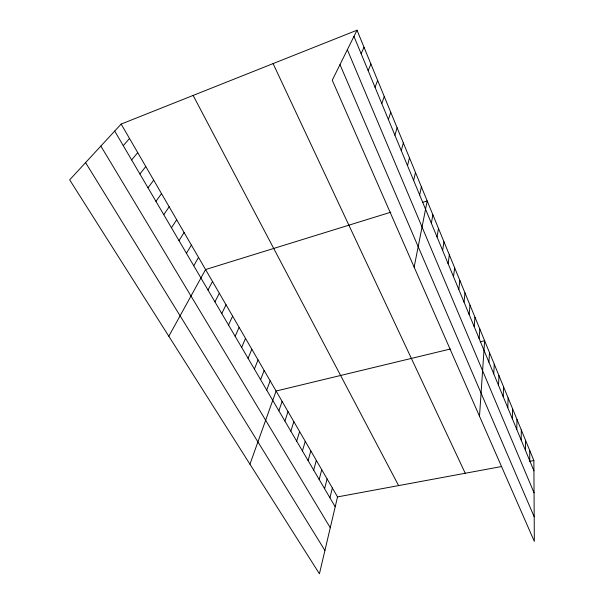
<?xml version="1.0" encoding="UTF-8"?>
<svg xmlns="http://www.w3.org/2000/svg" width="604" height="604" viewBox="0 0 604 604"><rect width="100%" height="100%" fill="white"/><g stroke="black" fill="none" stroke-linecap="round" stroke-linejoin="round"><path stroke-width="0.91" d="M525.503 450.509L525.556 440.308M521.184 440.089L521.297 429.95M516.798 429.504L516.971 419.418M512.343 418.738L512.577 408.727M507.813 407.806L508.107 397.855M503.207 396.685L503.57 386.809M498.519 385.375L498.949 375.575M493.755 373.876L494.261 364.159M488.915 362.181L489.489 352.547M479.501 416.269L484.635 340.739L480.21 341.804M479.123 338.542L479.848 329.082M474.178 326.598L474.978 317.236M469.142 314.45L470.025 305.186M464.023 302.098L464.989 292.932M458.814 289.52L459.87 280.467M453.513 276.73L454.653 267.791M448.123 263.706L449.353 254.888M442.634 250.449L443.955 241.759M437.039 236.957L438.466 228.395M431.347 223.216L432.879 214.79M414.148 267.127L427.187 200.936L422.709 202.325M419.652 194.971L421.388 186.832M413.634 180.445L415.484 172.472M121.155 124.077L337.53 496.903L319.425 573.8L69.671 179.849L121.155 124.077L357.017 30.2L533.868 460.542L534.329 541.388L332.253 80.234L357.017 30.2M329.943 497.809L332.351 487.972M407.504 165.655L409.474 157.84M324.597 488.704L327.089 478.904M319.176 479.47L321.751 469.708M313.68 470.093L316.337 460.376M401.26 150.577L403.351 142.937M308.093 460.58L310.841 450.909M302.423 450.924L305.262 441.305M394.895 135.205L397.107 127.746M296.67 441.116L299.607 431.55M290.826 431.165L293.861 421.652M388.402 119.539L390.743 112.268M284.899 421.056L288.025 411.603M278.874 410.796L282.106 401.396M381.788 103.563L384.265 96.489M249.95 464.204L276.088 391.037L450.184 349.052M266.726 390.093L270.162 380.822M375.039 87.27L377.651 80.4M260.603 379.659L264.144 370.456M254.382 369.067L258.036 359.931M248.07 358.3L251.838 349.24M368.153 70.645L370.909 64.001M241.653 347.368L245.534 338.391M235.137 336.269L239.139 327.368M361.124 53.688L364.031 47.271M228.516 324.982L232.638 316.164M221.781 313.521L226.039 304.786M214.948 301.864L219.328 293.227M207.995 290.026L212.51 281.479M168.826 336.247L205.579 269.543L390.841 212.193M193.748 265.745L198.535 257.41M186.44 253.295L191.377 245.073M179.011 240.634L184.099 232.525M171.453 227.761L176.693 219.773M163.767 214.662L169.165 206.802M155.945 201.336L161.51 193.605M147.988 187.776L153.718 180.181M139.894 173.975L145.791 166.523M131.649 159.932L137.727 152.623M123.254 145.632L129.513 138.482M337.53 496.903L501.358 466.567M529.474 461.358L533.868 460.542M85.579 162.619L324.914 550.508M100.853 146.07L330.267 527.76M114.707 131.068L335.205 506.786M193.129 95.432L398.602 485.593M273.091 63.609L465.239 473.257M339.984 64.613L534.185 516.76M347.345 49.747L534.049 492.811M353.959 36.383L533.928 470.848M529.746 450.501L529.746 460.761"/></g></svg>
